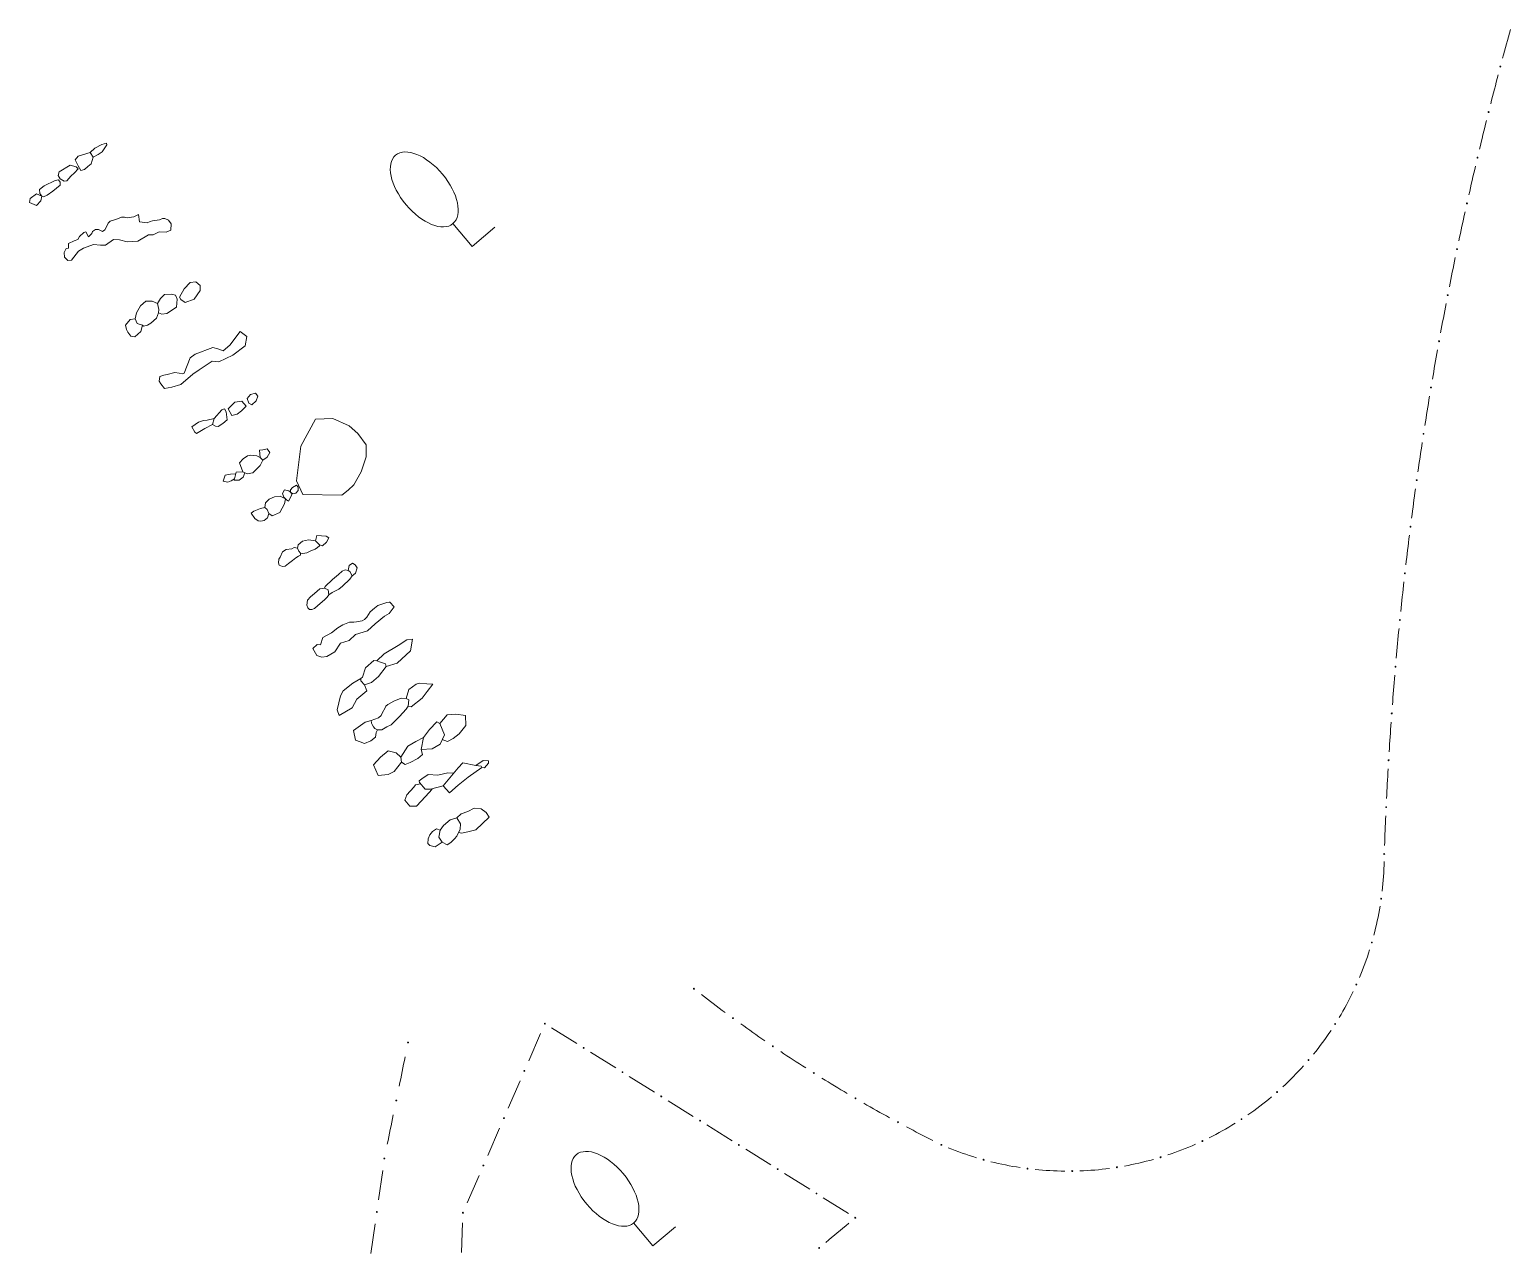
# Model space of a CAD drawing. Header units: metres. Extents: x -10443 to -4073, y -33280 to -26846.
# Drawn here: x -7263.96 to -7239.06, y -29034.25 to -29013.67 of the extents above; entities that cross this region are included whole.
import ezdxf

# ---------------------------------------------------------------- set-up
doc = ezdxf.new("R2010")
doc.units = ezdxf.units.M
doc.header["$MEASUREMENT"] = 0
doc.linetypes.add('CONTINUOUS_1', pattern=[0])
doc.linetypes.add('CONTINUOUS_2', pattern=[0])
for name, color, linetype, lineweight in [('園路', 241, 'CONTINUOUS_2', 18), ('木', 254, 'CONTINUOUS_2', 18), ('石', 241, 'CONTINUOUS_2', 18)]:
    doc.layers.add(name, color=color, linetype=linetype, lineweight=lineweight)

msp = doc.modelspace()

# ---------------------------------------------------------------- hatches: boundary and pattern name
at = {"layer": '園路', "linetype": 'CONTINUOUS_1', "lineweight": 18}
for points in [[(-7239.218, -29014.291, 1), (-7239.233, -29014.291, 1)], [(-7239.416, -29015.055, 1), (-7239.431, -29015.055, 1)], [(-7239.603, -29015.821, 1), (-7239.618, -29015.821, 1)], [(-7239.78, -29016.591, 1), (-7239.795, -29016.591, 1)], [(-7239.947, -29017.362, 1), (-7239.962, -29017.362, 1)], [(-7240.103, -29018.135, 1), (-7240.118, -29018.135, 1)], [(-7240.249, -29018.911, 1), (-7240.264, -29018.911, 1)], [(-7240.385, -29019.688, 1), (-7240.4, -29019.688, 1)], [(-7240.511, -29020.468, 1), (-7240.526, -29020.468, 1)], [(-7240.626, -29021.248, 1), (-7240.641, -29021.248, 1)], [(-7240.731, -29022.031, 1), (-7240.746, -29022.031, 1)], [(-7240.825, -29022.814, 1), (-7240.84, -29022.814, 1)], [(-7240.909, -29023.599, 1), (-7240.924, -29023.599, 1)], [(-7240.982, -29024.385, 1), (-7240.997, -29024.385, 1)], [(-7241.045, -29025.171, 1), (-7241.06, -29025.171, 1)], [(-7241.098, -29025.959, 1), (-7241.113, -29025.959, 1)], [(-7241.139, -29026.747, 1), (-7241.154, -29026.747, 1)], [(-7241.171, -29027.535, 1), (-7241.186, -29027.535, 1)], [(-7241.223, -29028.287, 1), (-7241.238, -29028.287, 1)], [(-7241.38, -29029.024, 1), (-7241.395, -29029.024, 1)], [(-7252.782, -29029.802, 1), (-7252.797, -29029.802, 1)], [(-7241.64, -29029.732, 1), (-7241.655, -29029.732, 1)], [(-7252.126, -29030.297, 1), (-7252.141, -29030.297, 1)], [(-7255.29, -29030.389, 1), (-7255.305, -29030.389, 1)], [(-7241.998, -29030.395, 1), (-7242.013, -29030.395, 1)], [(-7257.591, -29030.706, 1), (-7257.606, -29030.706, 1)], [(-7254.637, -29030.797, 1), (-7254.652, -29030.797, 1)], [(-7251.454, -29030.769, 1), (-7251.469, -29030.769, 1)], [(-7242.445, -29031.002, 1), (-7242.46, -29031.002, 1)], [(-7255.634, -29031.184, 1), (-7255.649, -29031.184, 1)], [(-7253.984, -29031.205, 1), (-7253.999, -29031.205, 1)], [(-7250.767, -29031.219, 1), (-7250.782, -29031.219, 1)], [(-7242.973, -29031.539, 1), (-7242.988, -29031.539, 1)], [(-7257.789, -29031.682, 1), (-7257.804, -29031.682, 1)], [(-7253.332, -29031.613, 1), (-7253.347, -29031.613, 1)], [(-7250.065, -29031.645, 1), (-7250.08, -29031.645, 1)], [(-7255.979, -29031.979, 1), (-7255.994, -29031.979, 1)], [(-7252.679, -29032.021, 1), (-7252.694, -29032.021, 1)], [(-7249.349, -29032.048, 1), (-7249.364, -29032.048, 1)], [(-7243.573, -29031.996, 1), (-7243.588, -29031.996, 1)], [(-7252.026, -29032.429, 1), (-7252.041, -29032.429, 1)], [(-7248.62, -29032.427, 1), (-7248.635, -29032.427, 1)], [(-7244.23, -29032.364, 1), (-7244.245, -29032.364, 1)], [(-7257.989, -29032.657, 1), (-7258.004, -29032.657, 1)], [(-7256.323, -29032.774, 1), (-7256.338, -29032.774, 1)], [(-7247.91, -29032.678, 1), (-7247.925, -29032.678, 1)], [(-7245.668, -29032.805, 1), (-7245.683, -29032.805, 1)], [(-7244.933, -29032.636, 1), (-7244.948, -29032.636, 1)], [(-7251.373, -29032.837, 1), (-7251.388, -29032.837, 1)], [(-7247.171, -29032.827, 1), (-7247.186, -29032.827, 1)], [(-7246.419, -29032.869, 1), (-7246.434, -29032.869, 1)], [(-7250.721, -29033.245, 1), (-7250.736, -29033.245, 1)], [(-7258.116, -29033.556, 1), (-7258.131, -29033.556, 1)], [(-7256.668, -29033.569, 1), (-7256.683, -29033.569, 1)], [(-7250.068, -29033.654, 1), (-7250.083, -29033.654, 1)], [(-7250.676, -29034.161, 1), (-7250.691, -29034.161, 1)]]:
    msp.add_hatch(color=256, dxfattribs=at).paths.add_polyline_path(points, flags=0)

# ---------------------------------------------------------------- linework, layer by layer
for p, q in [((-7255.569, -29031.016), (-7255.37, -29030.557)), ((-7255.183, -29030.46), (-7254.759, -29030.725)), ((-7254.53, -29030.868), (-7254.106, -29031.133)), ((-7253.877, -29031.276), (-7253.453, -29031.542)), ((-7255.913, -29031.811), (-7255.714, -29031.352)), ((-7253.225, -29031.685), (-7252.801, -29031.95)), ((-7256.258, -29032.606), (-7256.059, -29032.147)), ((-7252.572, -29032.093), (-7252.148, -29032.358)), ((-7251.919, -29032.501), (-7251.495, -29032.766)), ((-7258.095, -29033.354), (-7258.025, -29032.859)), ((-7256.602, -29033.401), (-7256.403, -29032.942)), ((-7251.267, -29032.909), (-7250.843, -29033.174)), ((-7250.614, -29033.317), (-7250.19, -29033.582)), ((-7258.222, -29034.253), (-7258.152, -29033.758)), ((-7256.698, -29034.241), (-7256.681, -29033.741))]:
    msp.add_line(p, q, dxfattribs=at)
for centre in [(-7239.226, -29014.291), (-7239.423, -29015.055), (-7239.611, -29015.821), (-7239.788, -29016.591), (-7239.954, -29017.362), (-7240.111, -29018.135), (-7240.257, -29018.911), (-7240.393, -29019.688), (-7240.518, -29020.468), (-7240.633, -29021.248), (-7240.738, -29022.031), (-7240.832, -29022.814), (-7240.916, -29023.599), (-7240.99, -29024.385), (-7241.053, -29025.171), (-7241.105, -29025.959), (-7241.147, -29026.747), (-7241.178, -29027.535), (-7241.23, -29028.287), (-7241.388, -29029.024), (-7252.789, -29029.802), (-7241.648, -29029.732), (-7252.134, -29030.297), (-7255.297, -29030.389), (-7242.005, -29030.395), (-7257.598, -29030.706), (-7254.644, -29030.797), (-7251.462, -29030.769), (-7242.452, -29031.002), (-7255.642, -29031.184), (-7253.992, -29031.205), (-7250.774, -29031.219), (-7242.981, -29031.539), (-7257.796, -29031.682), (-7253.339, -29031.613), (-7250.072, -29031.645), (-7255.986, -29031.979), (-7252.686, -29032.021), (-7249.357, -29032.048), (-7243.58, -29031.996), (-7252.034, -29032.429), (-7248.628, -29032.427), (-7244.238, -29032.364), (-7257.997, -29032.657), (-7256.331, -29032.774), (-7247.917, -29032.678), (-7245.675, -29032.805), (-7244.941, -29032.636), (-7251.381, -29032.837), (-7247.179, -29032.827), (-7246.426, -29032.869), (-7250.728, -29033.245), (-7258.124, -29033.556), (-7256.675, -29033.569), (-7250.076, -29033.654), (-7250.683, -29034.161)]:
    msp.add_circle(centre, 0.0075, dxfattribs=at)
for centre, radius, start, end in [((-7181.904, -29029.508), 59.307, 164.51027, 164.99331), ((-7181.904, -29029.508), 59.307, 165.27271, 165.75575), ((-7181.904, -29029.508), 59.307, 166.03514, 166.51818), ((-7181.904, -29029.508), 59.307, 166.79758, 167.28062), ((-7181.904, -29029.508), 59.307, 167.56002, 168.04306), ((-7181.904, -29029.508), 59.307, 168.32246, 168.8055), ((-7181.904, -29029.508), 59.307, 169.0849, 169.56794), ((-7181.904, -29029.508), 59.307, 169.84734, 170.33038), ((-7181.904, -29029.508), 59.307, 170.60978, 171.09282), ((-7181.904, -29029.508), 59.307, 171.37222, 171.85526), ((-7181.904, -29029.508), 59.307, 172.13465, 172.61769), ((-7181.904, -29029.508), 59.307, 172.89709, 173.38013), ((-7181.904, -29029.508), 59.307, 173.65953, 174.14257), ((-7181.904, -29029.508), 59.307, 174.42197, 174.90501), ((-7181.904, -29029.508), 59.307, 175.18441, 175.66745), ((-7181.904, -29029.508), 59.307, 175.94685, 176.42989), ((-7181.904, -29029.508), 59.307, 176.70929, 177.19233), ((-7181.904, -29029.508), 59.307, 177.47173, 177.95477), ((-7246.502, -29027.546), 5.324, 353.3651, 358.7463), ((-7246.502, -29027.546), 5.324, 345.2473, 350.6285), ((-7246.502, -29027.546), 5.324, 337.1296, 342.5107), ((-7237.635, -29010.388), 24.629, 232.3994, 233.5626), ((-7246.502, -29027.546), 5.324, 329.0118, 334.393), ((-7237.635, -29010.388), 24.629, 234.3103, 235.4735), ((-7246.502, -29027.546), 5.324, 320.894, 326.2752), ((-7640.412, -28953.583), 390.505, 348.49972, 348.57308), ((-7237.635, -29010.388), 24.629, 236.2212, 237.3844), ((-7237.635, -29010.388), 24.629, 238.1321, 239.2953), ((-7246.502, -29027.546), 5.324, 312.7762, 318.1574), ((-7237.635, -29010.388), 24.629, 240.043, 241.2062), ((-7246.502, -29027.546), 5.324, 304.6585, 310.0396), ((-7640.412, -28953.583), 390.505, 348.35365, 348.42701), ((-7246.502, -29027.546), 5.324, 296.5407, 301.9219), ((-7237.635, -29010.388), 24.629, 241.9539, 243.1171), ((-7246.502, -29027.546), 5.324, 247.834, 253.2152), ((-7246.502, -29027.546), 5.324, 288.4229, 293.8041), ((-7246.502, -29027.546), 5.324, 255.9518, 261.333), ((-7246.502, -29027.546), 5.324, 280.3051, 285.6863), ((-7246.502, -29027.546), 5.324, 264.0696, 269.4508), ((-7246.502, -29027.546), 5.324, 272.1874, 277.5685), ((-7000.13, -29333.69), 390.505, 129.81737, 129.89073)]:
    msp.add_arc(centre, radius, start, end, dxfattribs=at)
at = {"layer": '木', "linetype": 'CONTINUOUS_1', "lineweight": 18}
for p, q in [((-7256.521, -29017.314), (-7256.843, -29016.931)), ((-7256.138, -29016.993), (-7256.521, -29017.314)), ((-7253.483, -29034.125), (-7253.804, -29033.742)), ((-7253.1, -29033.804), (-7253.483, -29034.125))]:
    msp.add_line(p, q, dxfattribs=at)
for centre in [(-7257.325, -29016.357), (-7254.286, -29033.168)]:
    msp.add_ellipse(centre, major_axis=(-0.482, 0.575), ratio=0.533333, dxfattribs=at)
at = {"layer": '石', "linetype": 'CONTINUOUS_2', "lineweight": 18, "flags": 128}
for points in [[(-7262.942, -29015.735), (-7262.868, -29015.662), (-7262.75, -29015.602), (-7262.669, -29015.576), (-7262.664, -29015.607), (-7262.741, -29015.722), (-7262.808, -29015.767), (-7262.893, -29015.814)], [(-7263.103, -29016.04), (-7263.148, -29015.961), (-7263.195, -29015.859), (-7263.145, -29015.796), (-7262.942, -29015.735), (-7262.893, -29015.814), (-7262.928, -29015.924), (-7262.982, -29015.969), (-7263.042, -29016.02), (-7263.103, -29016.04)], [(-7263.335, -29016.21), (-7263.384, -29016.219), (-7263.45, -29016.178), (-7263.485, -29016.12), (-7263.468, -29016.06), (-7263.283, -29015.947), (-7263.18, -29015.977), (-7263.145, -29016.011), (-7263.211, -29016.08), (-7263.271, -29016.131), (-7263.335, -29016.21)], [(-7263.758, -29016.472), (-7263.792, -29016.427), (-7263.796, -29016.359), (-7263.719, -29016.295), (-7263.531, -29016.204), (-7263.48, -29016.193), (-7263.451, -29016.236), (-7263.449, -29016.284), (-7263.57, -29016.385), (-7263.668, -29016.453), (-7263.728, -29016.479), (-7263.758, -29016.472)], [(-7263.847, -29016.628), (-7263.963, -29016.577), (-7263.952, -29016.511), (-7263.847, -29016.43), (-7263.758, -29016.472), (-7263.774, -29016.546), (-7263.847, -29016.628)], [(-7263.38, -29017.419), (-7263.348, -29017.353), (-7263.308, -29017.345), (-7263.308, -29017.269), (-7263.216, -29017.221), (-7263.153, -29017.201), (-7263.127, -29017.146), (-7263.052, -29017.083), (-7263.02, -29017.068), (-7262.971, -29017.152), (-7262.917, -29017.097), (-7262.903, -29017.064), (-7262.853, -29017.031), (-7262.803, -29017.032), (-7262.736, -29017.063), (-7262.7, -29017.036), (-7262.666, -29016.973), (-7262.641, -29016.922), (-7262.606, -29016.89), (-7262.576, -29016.881), (-7262.512, -29016.861), (-7262.416, -29016.821), (-7262.367, -29016.821), (-7262.322, -29016.836), (-7262.21, -29016.82), (-7262.164, -29016.795), (-7262.131, -29016.777), (-7262.117, -29016.902), (-7261.984, -29016.918), (-7261.937, -29016.895), (-7261.897, -29016.887), (-7261.781, -29016.867), (-7261.728, -29016.846), (-7261.691, -29016.846), (-7261.628, -29016.871), (-7261.58, -29016.936), (-7261.59, -29017.042), (-7261.664, -29017.075), (-7261.784, -29017.072), (-7261.884, -29017.119), (-7261.962, -29017.123), (-7262.143, -29017.228), (-7262.321, -29017.24), (-7262.454, -29017.203), (-7262.551, -29017.2), (-7262.687, -29017.296), (-7262.769, -29017.293), (-7262.886, -29017.283), (-7263.058, -29017.343), (-7263.139, -29017.394), (-7263.258, -29017.548), (-7263.319, -29017.554), (-7263.374, -29017.494), (-7263.38, -29017.419)], [(-7261.812, -29018.278), (-7261.76, -29018.194), (-7261.695, -29018.122), (-7261.583, -29018.118), (-7261.509, -29018.136), (-7261.479, -29018.203), (-7261.495, -29018.335), (-7261.657, -29018.442), (-7261.739, -29018.457), (-7261.793, -29018.432)], [(-7261.44, -29018.168), (-7261.364, -29018.028), (-7261.263, -29017.923), (-7261.17, -29017.913), (-7261.092, -29017.97), (-7261.096, -29018.058), (-7261.197, -29018.202), (-7261.349, -29018.259), (-7261.419, -29018.209), (-7261.44, -29018.168)], [(-7262.19, -29018.532), (-7262.166, -29018.431), (-7262.099, -29018.312), (-7262.008, -29018.238), (-7261.902, -29018.238), (-7261.812, -29018.278), (-7261.789, -29018.376), (-7261.793, -29018.432), (-7261.83, -29018.524), (-7261.927, -29018.607), (-7261.983, -29018.641), (-7262.047, -29018.655), (-7262.065, -29018.639)], [(-7262.335, -29018.714), (-7262.348, -29018.638), (-7262.273, -29018.543), (-7262.19, -29018.532), (-7262.155, -29018.613), (-7262.065, -29018.639), (-7262.095, -29018.746), (-7262.191, -29018.837), (-7262.258, -29018.824), (-7262.313, -29018.759), (-7262.335, -29018.714)], [(-7261.782, -29019.58), (-7261.771, -29019.504), (-7261.706, -29019.481), (-7261.647, -29019.467), (-7261.521, -29019.435), (-7261.447, -29019.448), (-7261.396, -29019.458), (-7261.364, -29019.445), (-7261.261, -29019.189), (-7261.181, -29019.125), (-7260.881, -29019.015), (-7260.798, -29019.037), (-7260.705, -29019.072), (-7260.597, -29018.978), (-7260.421, -29018.746), (-7260.31, -29018.832), (-7260.335, -29018.988), (-7260.544, -29019.142), (-7260.783, -29019.258), (-7260.893, -29019.244), (-7261.11, -29019.391), (-7261.216, -29019.462), (-7261.418, -29019.639), (-7261.572, -29019.683), (-7261.695, -29019.705), (-7261.755, -29019.628), (-7261.782, -29019.58)], [(-7260.277, -29019.954), (-7260.306, -29019.872), (-7260.249, -29019.808), (-7260.164, -29019.786), (-7260.125, -29019.833), (-7260.155, -29019.915), (-7260.224, -29019.978), (-7260.277, -29019.954)], [(-7260.888, -29020.308), (-7260.857, -29020.212), (-7260.728, -29020.066), (-7260.687, -29020.05), (-7260.655, -29020.099), (-7260.64, -29020.23), (-7260.715, -29020.293), (-7260.793, -29020.345), (-7260.835, -29020.34), (-7260.888, -29020.308)], [(-7260.562, -29020.162), (-7260.621, -29020.047), (-7260.514, -29019.933), (-7260.391, -29019.917), (-7260.319, -29020.003), (-7260.401, -29020.079), (-7260.473, -29020.139), (-7260.562, -29020.162)], [(-7260.888, -29020.308), (-7261.017, -29020.379), (-7261.155, -29020.462), (-7261.187, -29020.437), (-7261.233, -29020.348), (-7261.123, -29020.27), (-7261.041, -29020.241), (-7260.979, -29020.239), (-7260.857, -29020.212)], [(-7258.714, -29021.5), (-7259.368, -29021.487), (-7259.472, -29021.261), (-7259.401, -29020.676), (-7259.153, -29020.22), (-7258.861, -29020.208), (-7258.586, -29020.333), (-7258.442, -29020.461), (-7258.303, -29020.651), (-7258.301, -29020.856), (-7258.389, -29021.105), (-7258.512, -29021.325), (-7258.603, -29021.418), (-7258.714, -29021.5)], [(-7260.377, -29021.106), (-7260.432, -29020.957), (-7260.369, -29020.888), (-7260.298, -29020.838), (-7260.241, -29020.827), (-7260.144, -29020.836), (-7260.086, -29020.866), (-7260.04, -29020.91), (-7260.083, -29020.999), (-7260.207, -29021.121), (-7260.303, -29021.138), (-7260.377, -29021.106)], [(-7260.086, -29020.866), (-7260.099, -29020.741), (-7260.042, -29020.736), (-7259.968, -29020.72), (-7259.923, -29020.782), (-7259.966, -29020.863), (-7260.04, -29020.91)], [(-7260.377, -29021.106), (-7260.49, -29021.114), (-7260.524, -29021.246), (-7260.438, -29021.245), (-7260.374, -29021.198), (-7260.343, -29021.121)], [(-7260.497, -29021.141), (-7260.584, -29021.149), (-7260.674, -29021.163), (-7260.706, -29021.262), (-7260.629, -29021.282), (-7260.572, -29021.259), (-7260.518, -29021.223)], [(-7259.574, -29021.451), (-7259.573, -29021.408), (-7259.539, -29021.372), (-7259.474, -29021.331), (-7259.444, -29021.367), (-7259.446, -29021.421), (-7259.487, -29021.465), (-7259.515, -29021.471), (-7259.537, -29021.476), (-7259.574, -29021.451)], [(-7260.009, -29021.705), (-7259.996, -29021.63), (-7259.936, -29021.568), (-7259.845, -29021.527), (-7259.751, -29021.519), (-7259.66, -29021.562), (-7259.676, -29021.647), (-7259.753, -29021.789), (-7259.883, -29021.849), (-7259.939, -29021.808)], [(-7259.686, -29021.535), (-7259.712, -29021.469), (-7259.676, -29021.411), (-7259.604, -29021.426), (-7259.574, -29021.451), (-7259.554, -29021.495), (-7259.611, -29021.601), (-7259.645, -29021.58), (-7259.686, -29021.535)], [(-7260.173, -29021.892), (-7260.238, -29021.803), (-7260.191, -29021.766), (-7260.08, -29021.722), (-7260.009, -29021.705), (-7259.966, -29021.742), (-7259.939, -29021.808), (-7259.96, -29021.878), (-7260.02, -29021.926), (-7260.073, -29021.935), (-7260.121, -29021.931), (-7260.173, -29021.892)], [(-7259.154, -29022.266), (-7259.271, -29022.251), (-7259.372, -29022.273), (-7259.444, -29022.333), (-7259.457, -29022.39), (-7259.435, -29022.439), (-7259.407, -29022.475), (-7259.37, -29022.479), (-7259.3, -29022.469), (-7259.234, -29022.437), (-7259.162, -29022.406), (-7259.123, -29022.378), (-7259.088, -29022.354), (-7259.09, -29022.337)], [(-7259.154, -29022.266), (-7259.13, -29022.177), (-7258.978, -29022.188), (-7258.933, -29022.217), (-7258.968, -29022.288), (-7259.039, -29022.351), (-7259.09, -29022.337), (-7259.14, -29022.285), (-7259.154, -29022.266)], [(-7259.457, -29022.39), (-7259.511, -29022.378), (-7259.551, -29022.403), (-7259.646, -29022.415), (-7259.71, -29022.452), (-7259.747, -29022.544), (-7259.771, -29022.574), (-7259.779, -29022.639), (-7259.767, -29022.676), (-7259.711, -29022.698), (-7259.663, -29022.695), (-7259.607, -29022.651), (-7259.544, -29022.601), (-7259.485, -29022.552), (-7259.439, -29022.527), (-7259.408, -29022.507), (-7259.407, -29022.475)], [(-7259.002, -29023.061), (-7258.993, -29023.033), (-7258.867, -29022.92), (-7258.77, -29022.836), (-7258.706, -29022.78), (-7258.655, -29022.754), (-7258.606, -29022.764), (-7258.577, -29022.782), (-7258.536, -29022.859), (-7258.58, -29022.91), (-7258.698, -29023.028), (-7258.763, -29023.08), (-7258.875, -29023.137), (-7258.933, -29023.175)], [(-7258.606, -29022.764), (-7258.586, -29022.681), (-7258.531, -29022.643), (-7258.489, -29022.673), (-7258.475, -29022.687), (-7258.455, -29022.722), (-7258.482, -29022.811), (-7258.513, -29022.839), (-7258.536, -29022.859)], [(-7259.298, -29023.352), (-7259.289, -29023.267), (-7259.238, -29023.207), (-7259.174, -29023.154), (-7259.082, -29023.076), (-7259.002, -29023.061), (-7258.943, -29023.092), (-7258.933, -29023.175), (-7258.958, -29023.213), (-7259.003, -29023.26), (-7259.114, -29023.358), (-7259.172, -29023.407), (-7259.214, -29023.421), (-7259.256, -29023.425), (-7259.282, -29023.393), (-7259.298, -29023.352)], [(-7259.2, -29024.079), (-7259.125, -29024.009), (-7259.072, -29024.019), (-7259.031, -29023.893), (-7258.887, -29023.817), (-7258.781, -29023.73), (-7258.695, -29023.679), (-7258.585, -29023.636), (-7258.51, -29023.637), (-7258.464, -29023.631), (-7258.369, -29023.613), (-7258.328, -29023.593), (-7258.29, -29023.549), (-7258.236, -29023.464), (-7258.163, -29023.4), (-7258.104, -29023.358), (-7258.056, -29023.336), (-7257.957, -29023.303), (-7257.918, -29023.298), (-7257.902, -29023.299), (-7257.832, -29023.38), (-7257.918, -29023.488), (-7257.993, -29023.533), (-7258.151, -29023.666), (-7258.282, -29023.779), (-7258.483, -29023.842), (-7258.59, -29023.942), (-7258.737, -29023.991), (-7258.828, -29024.135), (-7258.964, -29024.213), (-7259.051, -29024.227), (-7259.131, -29024.195), (-7259.2, -29024.079)], [(-7258.123, -29024.287), (-7257.999, -29024.167), (-7257.767, -29024.026), (-7257.618, -29023.933), (-7257.522, -29023.921), (-7257.559, -29024.116), (-7257.782, -29024.325), (-7257.964, -29024.384)], [(-7258.395, -29024.584), (-7258.366, -29024.559), (-7258.316, -29024.406), (-7258.174, -29024.28), (-7258.123, -29024.287), (-7258.061, -29024.31), (-7257.977, -29024.334), (-7257.964, -29024.384), (-7258.096, -29024.547), (-7258.213, -29024.65), (-7258.33, -29024.689), (-7258.392, -29024.624), (-7258.395, -29024.584)], [(-7258.395, -29024.584), (-7258.526, -29024.663), (-7258.69, -29024.79), (-7258.735, -29024.875), (-7258.793, -29025.11), (-7258.755, -29025.205), (-7258.536, -29025.074), (-7258.461, -29024.931), (-7258.293, -29024.79), (-7258.33, -29024.689)], [(-7257.631, -29024.919), (-7257.583, -29024.771), (-7257.463, -29024.681), (-7257.412, -29024.659), (-7257.28, -29024.671), (-7257.183, -29024.679), (-7257.275, -29024.804), (-7257.362, -29024.915), (-7257.548, -29025.06), (-7257.596, -29025.05)], [(-7258.219, -29025.288), (-7258.095, -29025.245), (-7258.048, -29025.205), (-7258.033, -29025.164), (-7257.983, -29025.078), (-7257.969, -29025.05), (-7257.937, -29025.02), (-7257.836, -29024.964), (-7257.712, -29024.914), (-7257.631, -29024.919), (-7257.585, -29024.942), (-7257.596, -29025.05), (-7257.631, -29025.101), (-7257.742, -29025.222), (-7257.882, -29025.363), (-7257.953, -29025.399), (-7258.04, -29025.444), (-7258.114, -29025.447), (-7258.154, -29025.427), (-7258.177, -29025.399), (-7258.2, -29025.359), (-7258.214, -29025.333), (-7258.219, -29025.288)], [(-7258.219, -29025.288), (-7258.318, -29025.315), (-7258.515, -29025.459), (-7258.483, -29025.619), (-7258.401, -29025.65), (-7258.331, -29025.675), (-7258.223, -29025.631), (-7258.144, -29025.568), (-7258.132, -29025.491), (-7258.114, -29025.447)], [(-7257.337, -29025.575), (-7257.238, -29025.439), (-7257.115, -29025.314), (-7257.066, -29025.342), (-7256.987, -29025.53), (-7257.058, -29025.686), (-7257.195, -29025.769), (-7257.38, -29025.776)], [(-7257.066, -29025.342), (-7256.939, -29025.196), (-7256.792, -29025.182), (-7256.631, -29025.206), (-7256.627, -29025.375), (-7256.739, -29025.516), (-7256.842, -29025.595), (-7256.934, -29025.641), (-7257.023, -29025.61)], [(-7257.72, -29025.907), (-7257.603, -29025.719), (-7257.467, -29025.641), (-7257.337, -29025.575), (-7257.38, -29025.776), (-7257.353, -29025.859), (-7257.434, -29025.927), (-7257.561, -29025.996), (-7257.648, -29026.032), (-7257.71, -29025.989)], [(-7257.71, -29025.989), (-7257.834, -29026.145), (-7257.933, -29026.197), (-7258.099, -29026.214), (-7258.179, -29026.037), (-7258.061, -29025.906), (-7257.933, -29025.799), (-7257.798, -29025.834), (-7257.72, -29025.907), (-7257.71, -29025.989)], [(-7256.756, -29026.38), (-7256.9, -29026.508), (-7257.006, -29026.389), (-7256.757, -29026.088), (-7256.679, -29026.004), (-7256.459, -29026.046), (-7256.37, -29026.056), (-7256.357, -29026.08), (-7256.586, -29026.241), (-7256.756, -29026.38)], [(-7256.459, -29026.046), (-7256.333, -29025.965), (-7256.247, -29025.967), (-7256.245, -29026.008), (-7256.315, -29026.084), (-7256.357, -29026.08)], [(-7257.006, -29026.389), (-7257.221, -29026.445), (-7257.311, -29026.443), (-7257.405, -29026.335), (-7257.41, -29026.307), (-7257.365, -29026.269), (-7257.261, -29026.199), (-7257.098, -29026.208), (-7256.929, -29026.169), (-7256.829, -29026.175)], [(-7257.192, -29026.446), (-7257.303, -29026.57), (-7257.455, -29026.73), (-7257.569, -29026.733), (-7257.65, -29026.632), (-7257.621, -29026.541), (-7257.5, -29026.411), (-7257.47, -29026.371), (-7257.389, -29026.353)], [(-7256.779, -29026.928), (-7256.706, -29026.862), (-7256.591, -29026.822), (-7256.486, -29026.766), (-7256.366, -29026.778), (-7256.283, -29026.839), (-7256.232, -29026.913), (-7256.456, -29027.126), (-7256.571, -29027.158), (-7256.694, -29027.184), (-7256.749, -29027.174)], [(-7256.938, -29027.379), (-7257.024, -29027.339), (-7257.078, -29027.252), (-7257.059, -29027.137), (-7257.003, -29027.057), (-7256.888, -29026.958), (-7256.779, -29026.928), (-7256.718, -29027.026), (-7256.722, -29027.116), (-7256.778, -29027.238), (-7256.816, -29027.28), (-7256.878, -29027.341), (-7256.938, -29027.379)], [(-7257.024, -29027.339), (-7257.144, -29027.414), (-7257.231, -29027.392), (-7257.264, -29027.359), (-7257.26, -29027.282), (-7257.233, -29027.213), (-7257.186, -29027.159), (-7257.12, -29027.111), (-7257.059, -29027.137)]]:
    msp.add_lwpolyline(points, dxfattribs=at)

doc.saveas('drawing.dxf')
